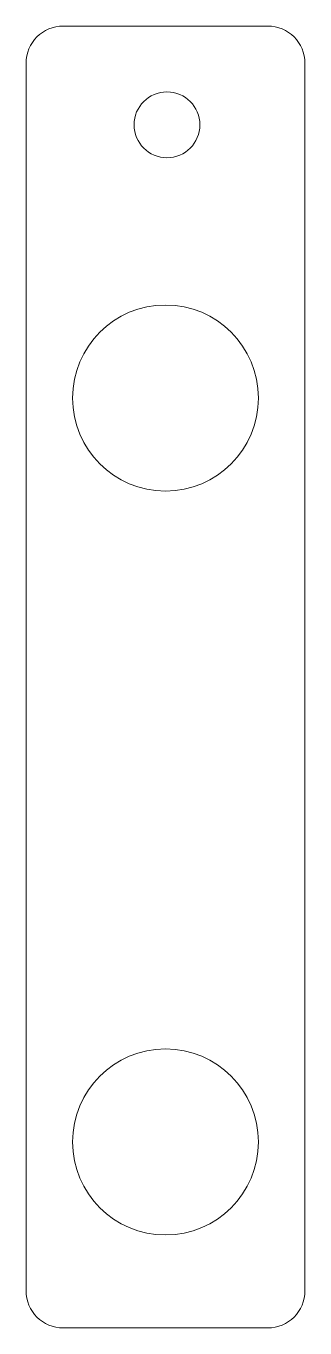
# Model space of a CAD drawing. Header units: inches. Extents: x 0 to 0.75, y 0 to 3.5.
import ezdxf

# ---------------------------------------------------------------- set-up
doc = ezdxf.new("R2010")
doc.units = ezdxf.units.IN
doc.header["$MEASUREMENT"] = 0

msp = doc.modelspace()

# ---------------------------------------------------------------- linework, layer by layer
at = {"color": 7, "linetype": 'Continuous', "lineweight": 15}
for p, q in [((0.65, 3.5), (0.1, 3.5)), ((0, 3.4), (0, 0.1)), ((0.75, 0.1), (0.75, 3.4)), ((0.1, 0), (0.65, 0))]:
    msp.add_line(p, q, dxfattribs=at)
for centre, radius in [((0.379, 3.2345), 0.0885), ((0.375, 2.5), 0.25), ((0.375, 0.5), 0.25)]:
    msp.add_circle(centre, radius, dxfattribs=at)
for centre, start, end in [((0.1, 3.4), 90, 180), ((0.65, 3.4), 0, 90), ((0.1, 0.1), 180, 270), ((0.65, 0.1), 270, 0)]:
    msp.add_arc(centre, 0.1, start, end, dxfattribs=at)

doc.saveas('drawing.dxf')
